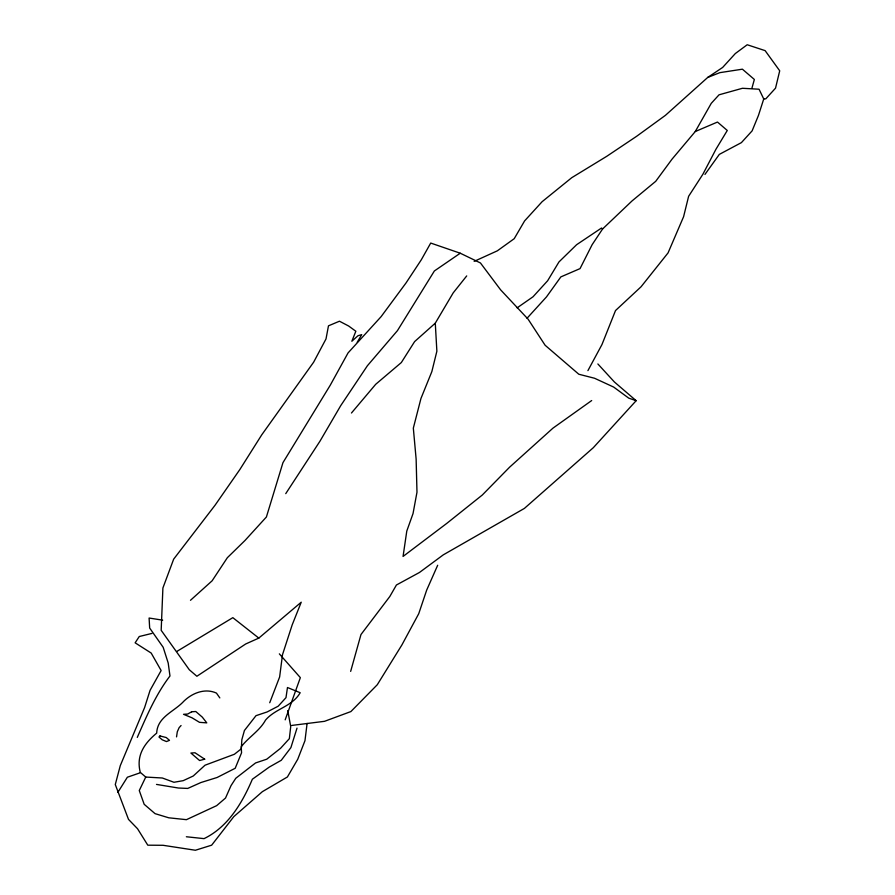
<?xml version="1.0" encoding="UTF-8"?>
<svg xmlns="http://www.w3.org/2000/svg" width="895" height="895" viewBox="0 0 895 895"><rect width="100%" height="100%" fill="white"/><g stroke="black" fill="none" stroke-linecap="round" stroke-linejoin="round"><path stroke-width="1.34" d="M307.097 723.44L304.971 740.668L297.755 759.217L287.396 776.972L262.38 791.661L233.819 816.62L211.656 845.182L195.401 850.25L163.069 845.294L147.787 845.182L137.55 828.748L128.5 819.384L115.287 784.546L120.277 765.65L144.632 707.475L150.08 690.313L161.134 670.534L151.188 653.059L135.134 642.823L139.251 636.524L151.926 633.414M176.539 736.876L177.288 731.808L179.123 727.669L181.07 725.532M350.661 671.384L360.976 634.533L389.828 596.484L396.418 585.006L419.475 572.464L443.293 554.844L524.403 508.405L593.329 447.679L636.155 400.692L614.406 381.986L597.871 363.963M751.923 88.202L754.362 79.465L742.402 69.183L719.849 72.652L707.71 77.451L665.41 115.354L636.613 136.308L606.732 156.323L571.76 177.68L542.113 201.699L524.593 220.92L514.222 238.685L497.34 250.824L474.16 261.362M297.017 728.105L290.897 747.605L281.276 760.28L269.25 767.093L252.368 779.232C242.299 802.849 228.057 827.014 204.049 838.637L186.361 836.758M527.032 318.262L546.487 296.905L560.863 276.891L580.038 268.612L592.121 244.715L602.592 228.963L632.027 200.939L655.722 181.316L672.033 159.153L695.281 131.52L711.256 103.35L719.043 94.814L742.447 88.281L759.049 89.22L763.737 98.965L758.468 115.388L752.113 130.871L741.407 142.618L719.323 154.387L704.958 174.413M285.181 719.826L300.351 677.638L279.352 653.865M269.731 702.732L279.632 676.967L282.507 654.67L292.184 624.889L301.235 602.201L258.812 638.101L245.7 643.975L196.878 676.262L189.27 669.717L161.178 630.315L162.901 587.993L173.664 559.151L215.057 505.227L239.905 469.45L261.72 434.869L313.63 362.206L326.015 338.925L328.476 325.825L339.462 321.215L348.703 326.048L355.841 331.251L351.847 341.252L357.966 335.748L361.703 334.64L357.228 342.237M137.282 737.402C146.567 716.224 155.853 694.442 169.972 675.993L168.204 663.038L163.17 647.275L149.666 628.044L149.096 618.031L162.666 620.168M437.677 565.26L426.691 590.085L418.726 613.724L401.889 644.959L377.276 684.742L350.885 711.57L324.549 721.314L291.703 725.442M156.502 784.412L178.418 788.025L187.749 788.428L200.86 782.554L217.116 777.486L235.195 768.279L241.56 752.796L241.214 746.788C248.665 737.032 259.539 731.025 265.546 720.083C275.481 708.415 292.251 706.625 300.183 692.73L287.474 687.517L285.986 697.664L278.2 706.2L267.146 711.939L255.992 715.676L244.424 730.499L241.84 739.706L241.326 748.791L234.4 754.261L205.033 765.203L193.242 776.01L183.173 780.675L173.954 782.275L162.342 778.001L145.74 777.061L139.273 790.542L144.184 804.303L155.059 813.644L168.741 817.795L186.428 819.675L216.646 805.657L225.518 798.049L231.022 785.631L235.765 778.292L255.578 762.943L266.732 759.206L280.594 748.265L289.353 738.655L290.73 726.505L287.754 710.619M587.914 370.631L601.943 344.597L615.514 310.554L641.044 286.792L668.062 252.893L683.59 216.713L688.624 196.285L702.877 174.256L715.933 149.286L727.277 130.469L717.488 122.056L695.281 131.52M351.466 413.009L375.687 384.313L401.329 362.553L414.62 341.588L435.283 323.173L453.206 292.866L466.709 275.917M117.894 792.31L127.358 777.229L139.877 772.9M285.751 493.637L319.985 441.168L340.715 405.659L367.397 365.742L397.447 330.635L434.377 270.961L460.254 253.218L480.458 262.973L500.596 289.812L528.117 319.202L545.111 345.246L578.808 374.233L594.548 378.249L613.657 387.065L628.771 398.152L636.155 400.692M190.49 600.288L212.126 580.799L227.352 557.708L244.984 540.49L266.397 516.997L282.954 462.659L330.244 385.23L348.054 352.921L381.136 316.617L406.106 282.842L421.332 259.74L430.719 243.06L460.254 253.218M591.684 400.546L552.931 428.168L509.647 467.145L482.282 495.036L446.683 523.463L403.063 556.433L406.789 531.059L413.031 513.573L416.981 492.216L416.13 459.101L413.333 428.123L420.952 398.476L431.837 371.638L436.872 351.22L435.283 323.173M517.131 307.846L533.04 296.771L547.639 280.75L558.972 261.933L576.604 244.715L601.507 228.035L602.592 228.963M707.71 77.451L722.657 67.438L735.31 53.555L747.213 44.75L765.124 50.635L779.713 70.794L775.529 88.157L765.796 98.83L763.737 98.965M176.852 651.426L232.834 617.662L258.812 638.101M145.74 777.061L140.302 772.385C135.95 755.716 144.106 743.555 156.681 733.139C157.352 716.761 174.256 711.704 183.822 701.232C192.302 692.976 205.044 687.886 216.445 693.099L219.823 697.91M159.948 735.936L158.974 737.01L162.23 739.807L166.47 741.552L169.502 740.344L166.246 737.547L159.948 735.936M191.664 711.782L187.648 714.053L183.531 714.311L192 717.79L199.495 722.332L206.767 722.869L202.304 717.13L195.781 711.514L191.664 711.782M204.698 759.184L199.607 760.526L190.903 753.042L195.02 752.773L204.698 759.184"/></g></svg>
